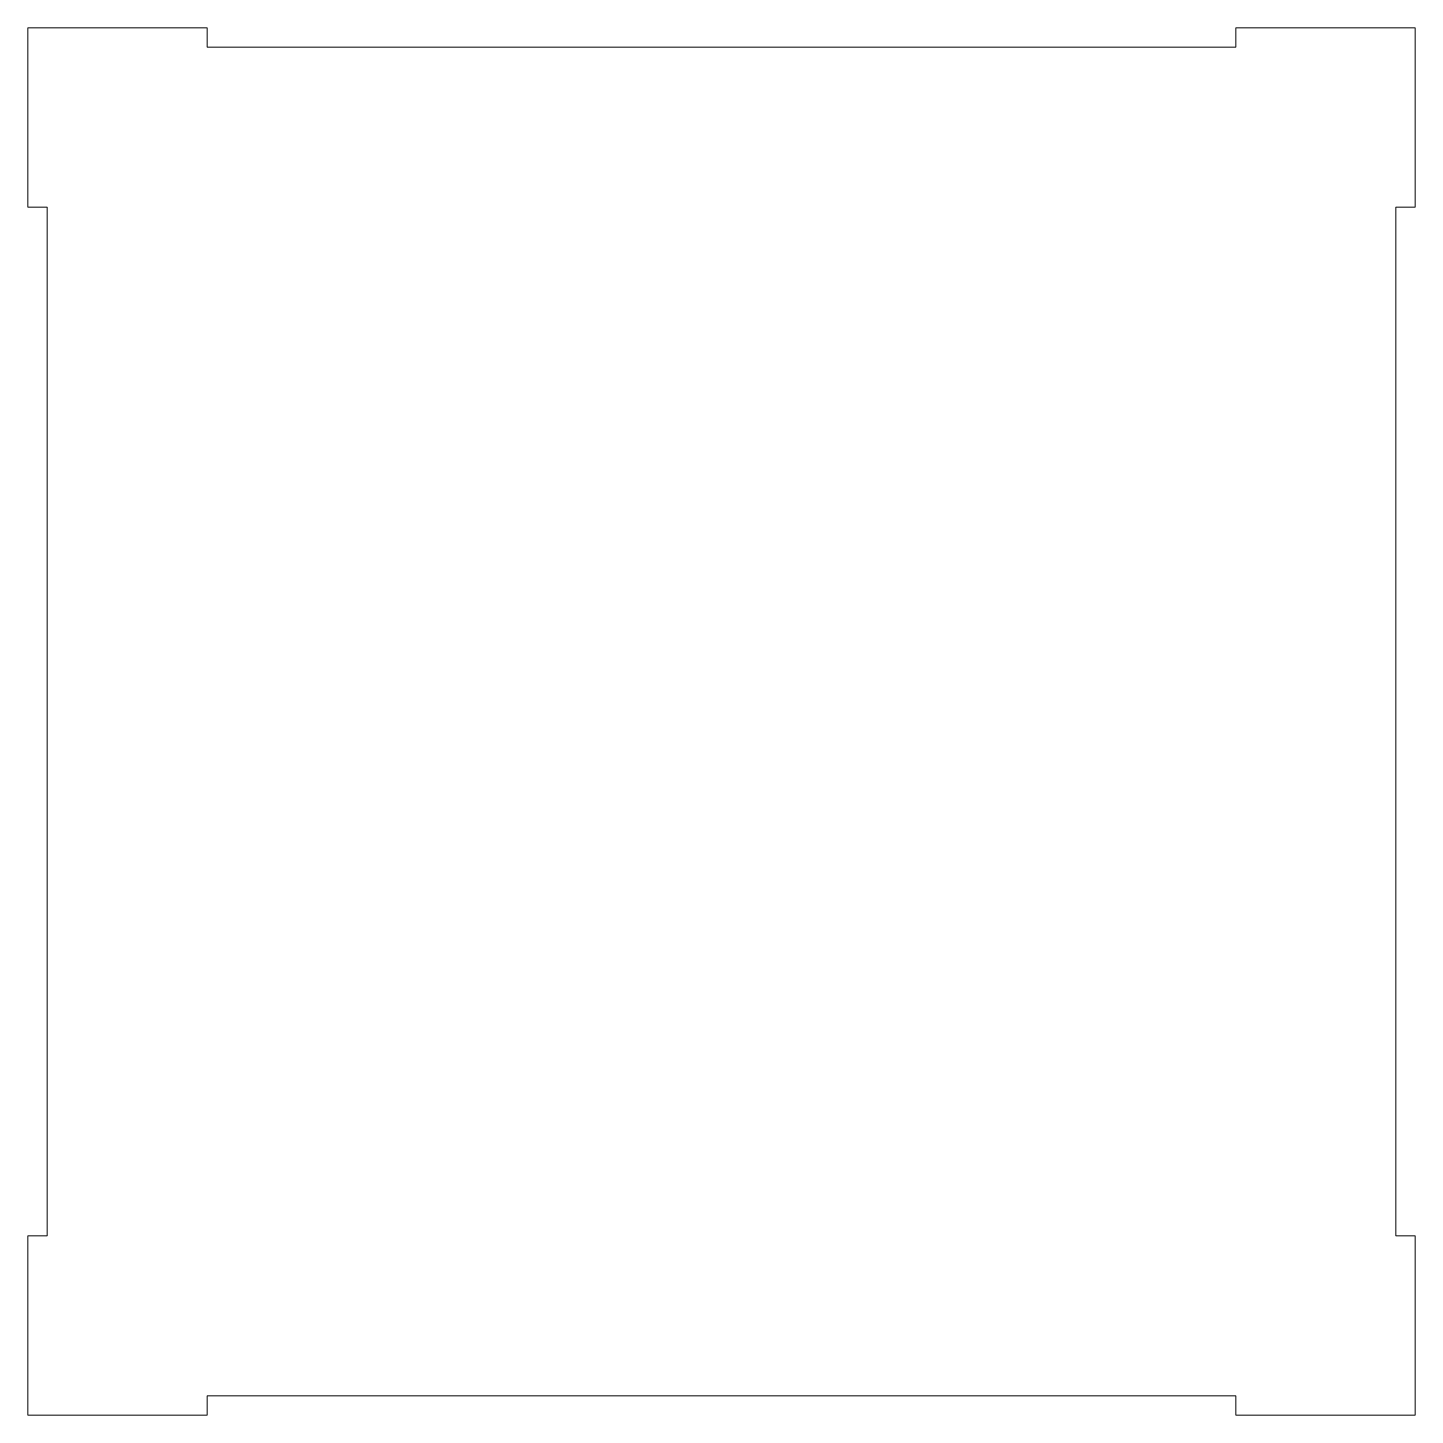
# Model space of a CAD drawing. Header units: millimetres. Extents: x -216 to 216, y -216 to 216.
import ezdxf

# ---------------------------------------------------------------- set-up
doc = ezdxf.new("R2010")
doc.units = ezdxf.units.MM

msp = doc.modelspace()

# ---------------------------------------------------------------- linework, layer by layer
at = {"color": 7, "linetype": 'Continuous', "lineweight": 15}
for p, q in [((-216, 160.1), (-216, 216)), ((-216, 216), (-160.1, 216)), ((-160.1, 216), (-160.1, 210)), ((160.1, 210), (160.1, 216)), ((160.1, 216), (216, 216)), ((216, 216), (216, 160.1)), ((160.1, 210), (-160.1, 210)), ((-210, 160.1), (-216, 160.1)), ((-210, 160.1), (-210, -160.1)), ((216, 160.1), (210, 160.1)), ((210, -160.1), (210, 160.1)), ((-216, -216), (-216, -160.1)), ((-216, -160.1), (-210, -160.1)), ((210, -160.1), (216, -160.1)), ((216, -160.1), (216, -216)), ((-160.1, -210), (-160.1, -216)), ((-160.1, -210), (160.1, -210)), ((160.1, -216), (160.1, -210)), ((-160.1, -216), (-216, -216)), ((216, -216), (160.1, -216))]:
    msp.add_line(p, q, dxfattribs=at)

doc.saveas('drawing.dxf')
